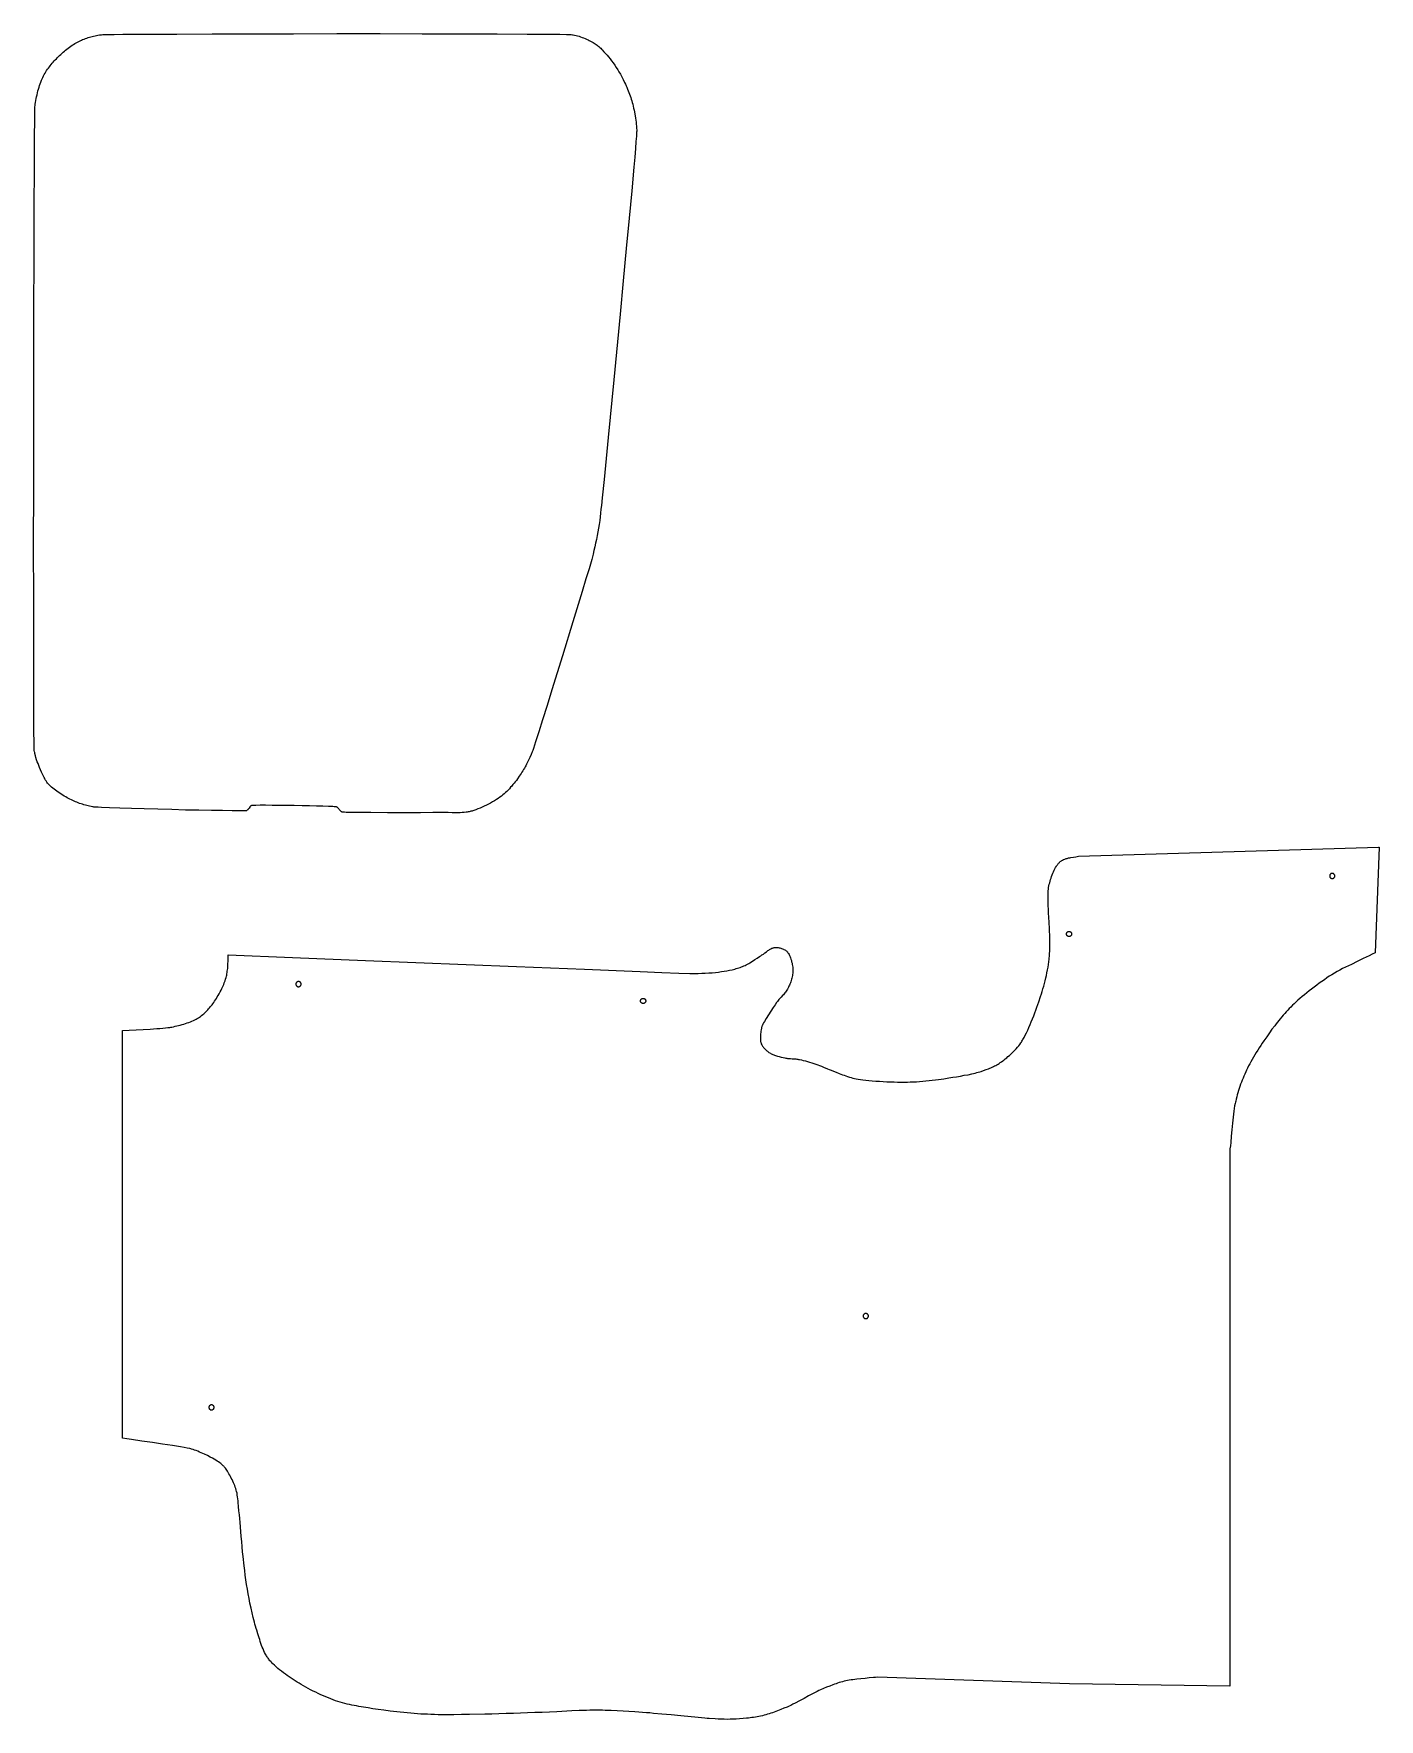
# Model space of a CAD drawing. Extents: x -1405 to 7310, y 1897 to 8577.
# Drawn here: x 2440 to 3478, y 2199 to 3500 of the extents above; entities that cross this region are included whole.
import ezdxf

# ---------------------------------------------------------------- set-up
doc = ezdxf.new("R2010")
doc.units = 0
doc.layers.add('Default_Layer', color=1, linetype='CONTINUOUS')

msp = doc.modelspace()

# ---------------------------------------------------------------- linework, layer by layer
at = {"layer": 'Default_Layer'}
for points in [[(2441.3, 3445.4), (2441.5, 3446.9), (2441.8, 3448.3), (2442.1, 3449.8), (2442.4, 3451.2), (2442.8, 3452.7), (2443.1, 3454.2), (2443.5, 3455.7), (2443.9, 3457.1), (2444.4, 3458.5), (2444.8, 3459.9), (2445.3, 3461.3), (2445.8, 3462.6), (2446.3, 3463.9), (2446.8, 3465.1), (2447.3, 3466.2), (2447.9, 3467.3), (2448.4, 3468.4), (2449, 3469.4), (2449.6, 3470.4), (2450.2, 3471.4), (2450.9, 3472.4), (2451.6, 3473.3), (2452.3, 3474.3), (2453, 3475.2), (2453.7, 3476.2), (2454.5, 3477.1), (2455.3, 3478), (2456, 3478.9), (2456.8, 3479.7), (2457.7, 3480.6), (2458.5, 3481.4), (2459.3, 3482.3), (2460.2, 3483.1), (2461.1, 3483.9), (2462, 3484.7), (2462.9, 3485.6), (2463.9, 3486.4), (2464.8, 3487.2), (2465.8, 3488), (2466.8, 3488.8), (2467.9, 3489.5), (2468.9, 3490.2), (2469.9, 3490.9), (2470.9, 3491.6), (2472, 3492.2), (2473, 3492.8), (2474, 3493.4), (2475, 3493.9), (2476, 3494.4), (2477, 3494.9), (2478, 3495.3), (2479.1, 3495.7), (2480.1, 3496.1), (2481.2, 3496.5), (2482.2, 3496.9), (2483.3, 3497.2), (2484.4, 3497.5), (2485.4, 3497.8), (2486.5, 3498), (2487.6, 3498.3), (2488.7, 3498.5), (2489.8, 3498.7), (2490.9, 3498.9), (2492, 3499.1), (2492.5, 3499.1), (2493.6, 3499.2), (2497, 3499.2), (2502.2, 3499.3), (2509.1, 3499.4), (2527.3, 3499.5), (2550.6, 3499.6), (2577.9, 3499.7), (2608.3, 3499.8), (2640.7, 3499.8), (2674.1, 3499.9), (2707.6, 3499.9), (2740, 3499.8), (2770.4, 3499.8), (2797.7, 3499.7), (2821, 3499.6), (2830.8, 3499.5), (2839.2, 3499.5), (2846.1, 3499.4), (2851.4, 3499.3), (2853.3, 3499.2), (2854.8, 3499.2), (2855.9, 3499.1), (2856.4, 3499.1), (2857.5, 3498.8), (2858.7, 3498.6), (2859.9, 3498.2), (2861, 3497.9), (2862.2, 3497.5), (2863.4, 3497), (2864.5, 3496.6), (2865.7, 3496.1), (2866.8, 3495.6), (2867.9, 3495.1), (2868.9, 3494.6), (2869.9, 3494.1), (2870.9, 3493.6), (2871.8, 3493.1), (2872.7, 3492.6), (2873.5, 3492), (2874.2, 3491.5), (2874.9, 3491), (2875.6, 3490.4), (2876.3, 3489.9), (2877, 3489.3), (2877.7, 3488.7), (2878.3, 3488), (2878.9, 3487.4), (2880.2, 3486), (2881.4, 3484.7), (2882.6, 3483.3), (2883.7, 3481.9), (2884.9, 3480.5), (2886.1, 3478.9), (2887.3, 3477.3), (2888.5, 3475.6), (2889.6, 3473.9), (2890.8, 3472.1), (2891.8, 3470.4), (2892.9, 3468.6), (2893.9, 3466.7), (2895, 3464.5), (2896.1, 3462.2), (2896.7, 3461), (2897.3, 3459.7), (2897.9, 3458.5), (2898.4, 3457.2), (2899, 3455.9), (2899.5, 3454.6), (2900, 3453.3), (2900.4, 3452), (2900.9, 3450.7), (2901.3, 3449.4), (2901.7, 3448.1), (2902, 3446.8), (2902.4, 3445.4), (2902.7, 3444), (2903.1, 3442.5), (2903.4, 3441), (2903.7, 3439.5), (2904, 3437.9), (2904.3, 3436.4), (2904.5, 3434.8), (2904.8, 3433.2), (2905, 3431.6), (2905.1, 3430), (2905.3, 3428.5), (2905.4, 3426.9), (2905.5, 3425.4), (2905.5, 3424.8), (2905.4, 3423.9), (2905.2, 3420.9), (2904.9, 3416.7), (2904.5, 3411.2), (2903.9, 3404.5), (2903.2, 3396.8), (2901.6, 3378.7), (2899.6, 3357.5), (2897.4, 3334.1), (2895.1, 3309.1), (2892.6, 3283.4), (2887.7, 3232.7), (2883.4, 3188.2), (2880.3, 3155.8), (2878.9, 3141.7), (2878.2, 3135.9), (2877.9, 3133), (2877.6, 3130), (2877.3, 3127.1), (2876.9, 3124.2), (2876.5, 3121.3), (2876, 3118.4), (2875.5, 3115.5), (2875, 3112.6), (2874.4, 3109.7), (2873.8, 3106.8), (2873.2, 3104), (2872.5, 3101.1), (2871.8, 3098.2), (2871.1, 3095.3), (2870.8, 3094.3), (2870.3, 3092.5), (2868.7, 3087), (2866.3, 3079.2), (2863.4, 3069.6), (2856.3, 3046.2), (2848.2, 3019.9), (2840.1, 2993.7), (2836.3, 2981.6), (2832.9, 2970.6), (2829.9, 2961.2), (2827.5, 2953.6), (2825.8, 2948.4), (2825.3, 2946.8), (2824.9, 2945.9), (2824, 2943.7), (2823.1, 2941.5), (2822.1, 2939.4), (2821, 2937.2), (2820.5, 2936.2), (2819.9, 2935.1), (2819.4, 2934.1), (2818.8, 2933.1), (2818.2, 2932.1), (2817.6, 2931.1), (2816.9, 2930.1), (2816.3, 2929.1), (2814.9, 2927), (2813.4, 2924.9), (2812.6, 2923.8), (2811.8, 2922.7), (2810.9, 2921.6), (2810, 2920.5), (2809.1, 2919.4), (2808.2, 2918.4), (2807.3, 2917.3), (2806.3, 2916.3), (2805.3, 2915.3), (2804.3, 2914.3), (2803.2, 2913.4), (2802.2, 2912.5), (2801.1, 2911.7), (2799.9, 2910.8), (2798.6, 2909.9), (2797.2, 2909), (2795.7, 2908.1), (2794.3, 2907.2), (2792.7, 2906.3), (2791.1, 2905.4), (2789.5, 2904.6), (2787.9, 2903.8), (2786.3, 2903), (2784.7, 2902.3), (2783, 2901.7), (2781.4, 2901.1), (2779.9, 2900.6), (2779.1, 2900.3), (2778.4, 2900.1), (2777.6, 2899.9), (2776.9, 2899.7), (2776.1, 2899.6), (2775.4, 2899.5), (2774.6, 2899.3), (2773.8, 2899.2), (2772.3, 2899), (2770.8, 2898.9), (2769.2, 2898.8), (2767.7, 2898.8), (2766.1, 2898.8), (2764.5, 2898.8), (2763, 2898.8), (2759.9, 2898.9), (2756.7, 2898.9), (2755.2, 2898.9), (2753.6, 2898.9), (2751.4, 2898.9), (2748.1, 2898.9), (2738.6, 2898.8), (2726.5, 2898.8), (2713.3, 2898.8), (2700.4, 2898.9), (2694.6, 2898.9), (2689.3, 2899), (2684.8, 2899), (2681.3, 2899.1), (2680, 2899.2), (2679, 2899.2), (2678.3, 2899.3), (2678.1, 2899.3), (2677.9, 2899.4), (2677.6, 2899.5), (2677.4, 2899.7), (2677.1, 2899.9), (2676.9, 2900.2), (2676.6, 2900.4), (2676.4, 2900.7), (2676, 2901.3), (2675.6, 2901.9), (2675.4, 2902.1), (2675.2, 2902.4), (2674.9, 2902.6), (2674.7, 2902.9), (2674.4, 2903.1), (2674.1, 2903.2), (2674, 2903.2), (2673.8, 2903.3), (2673.1, 2903.3), (2672.1, 2903.4), (2670.9, 2903.5), (2667.6, 2903.6), (2663.4, 2903.8), (2658.5, 2903.9), (2653.1, 2904.1), (2647.3, 2904.2), (2641.3, 2904.3), (2635.3, 2904.4), (2629.5, 2904.5), (2624.1, 2904.5), (2619.2, 2904.6), (2615, 2904.6), (2611.7, 2904.5), (2610.4, 2904.5), (2609.4, 2904.5), (2608.8, 2904.4), (2608.6, 2904.4), (2608.4, 2904.4), (2608.1, 2904.2), (2607.8, 2904), (2607.6, 2903.8), (2607.3, 2903.5), (2607.1, 2903.3), (2606.9, 2903), (2606.4, 2902.3), (2606, 2901.7), (2605.8, 2901.4), (2605.5, 2901.2), (2605.3, 2900.9), (2605, 2900.7), (2604.7, 2900.5), (2604.4, 2900.3), (2604.3, 2900.3), (2603.9, 2900.3), (2602.9, 2900.3), (2601.2, 2900.2), (2599.1, 2900.2), (2593.3, 2900.3), (2586, 2900.4), (2577.3, 2900.5), (2567.7, 2900.7), (2557.4, 2900.9), (2546.7, 2901.2), (2535.9, 2901.5), (2525.5, 2901.7), (2515.6, 2902), (2506.6, 2902.3), (2498.8, 2902.6), (2492.5, 2902.9), (2490, 2903), (2488, 2903.1), (2486.6, 2903.2), (2486.1, 2903.3), (2485.7, 2903.3), (2484.6, 2903.6), (2483.4, 2903.8), (2482.3, 2904.1), (2481.2, 2904.3), (2480.1, 2904.6), (2479, 2904.9), (2477.9, 2905.3), (2476.8, 2905.7), (2475.7, 2906), (2474.6, 2906.4), (2473.5, 2906.9), (2472.4, 2907.3), (2471.4, 2907.8), (2470.3, 2908.2), (2469.3, 2908.7), (2468.2, 2909.2), (2467.2, 2909.8), (2466.1, 2910.4), (2465, 2911), (2463.8, 2911.7), (2462.7, 2912.4), (2461.5, 2913.1), (2460.4, 2913.8), (2459.2, 2914.6), (2458.1, 2915.4), (2457, 2916.2), (2456, 2917), (2455, 2917.8), (2454, 2918.6), (2453.2, 2919.4), (2452.4, 2920.1), (2451.7, 2920.9), (2451, 2921.7), (2450.4, 2922.5), (2449.8, 2923.4), (2449.2, 2924.3), (2448.7, 2925.2), (2448.2, 2926.1), (2447.7, 2927.1), (2447.2, 2928.1), (2446.7, 2929), (2446.3, 2930), (2445.5, 2931.8), (2444.8, 2933.6), (2444.2, 2935.2), (2443.6, 2936.7), (2443, 2938.2), (2442.5, 2939.7), (2442, 2941.3), (2441.6, 2942.8), (2441.2, 2944.4), (2441, 2945.2), (2440.8, 2945.9), (2440.7, 2946.7), (2440.6, 2947.5), (2440.5, 2948.1), (2440.5, 2949.3), (2440.5, 2953.7), (2440.4, 2960.6), (2440.4, 2969.8), (2440.3, 2994.4), (2440.3, 3026.1), (2440.3, 3063.4), (2440.2, 3104.9), (2440.3, 3149.4), (2440.3, 3195.2), (2440.4, 3241.2), (2440.4, 3285.7), (2440.5, 3327.5), (2440.6, 3365), (2440.8, 3397), (2440.9, 3410.5), (2440.9, 3422), (2441, 3431.5), (2441.1, 3438.6), (2441.2, 3443.3), (2441.3, 3444.7), (2441.3, 3445.4)], [(3478.4, 2872.2), (3475.1, 2790.8), (3472.8, 2789.7), (3470.6, 2788.5), (3466, 2786.3), (3461.4, 2784.1), (3456.9, 2781.8), (3454.6, 2780.7), (3452.4, 2779.6), (3450.1, 2778.5), (3448, 2777.3), (3445.9, 2776.2), (3443.8, 2775), (3441.8, 2773.8), (3439.8, 2772.6), (3437.9, 2771.3), (3436, 2770), (3434, 2768.6), (3432, 2767.2), (3430.1, 2765.8), (3428.1, 2764.3), (3426.2, 2762.8), (3424.3, 2761.3), (3422.4, 2759.8), (3420.6, 2758.3), (3418.8, 2756.9), (3417.2, 2755.5), (3415.6, 2754.1), (3414.1, 2752.7), (3412.6, 2751.4), (3411.3, 2750.2), (3410.1, 2748.9), (3408.9, 2747.7), (3407.7, 2746.4), (3406.5, 2745.2), (3405.4, 2743.9), (3404.2, 2742.6), (3403.1, 2741.3), (3402, 2739.9), (3400.9, 2738.6), (3399.8, 2737.2), (3398.8, 2735.8), (3397.7, 2734.5), (3395.6, 2731.7), (3393.6, 2728.9), (3391.5, 2725.9), (3389.2, 2722.7), (3388.1, 2721), (3386.9, 2719.2), (3385.8, 2717.4), (3384.6, 2715.6), (3383.5, 2713.8), (3382.4, 2712), (3381.3, 2710.2), (3380.3, 2708.5), (3379.3, 2706.7), (3378.4, 2705), (3377.5, 2703.4), (3376.7, 2701.8), (3376, 2700.3), (3375.3, 2698.8), (3374.6, 2697.2), (3373.9, 2695.6), (3373.3, 2694.1), (3372.6, 2692.5), (3372, 2690.9), (3371.4, 2689.3), (3370.9, 2687.7), (3370.3, 2686), (3369.8, 2684.4), (3369.3, 2682.8), (3368.8, 2681.2), (3368.4, 2679.5), (3368, 2677.9), (3367.6, 2676.2), (3367.4, 2675.4), (3367.2, 2674.5), (3366.8, 2672.6), (3366.5, 2670.6), (3366.2, 2668.5), (3365.9, 2666.3), (3365.7, 2664), (3365.4, 2661.6), (3365.2, 2659.2), (3364.7, 2654.2), (3364.2, 2649.2), (3363.8, 2644.3), (3363.5, 2641.9), (3363.2, 2639.6), (3363.2, 2224.8), (3239.4, 2226.8), (3091.3, 2231.8), (3089.7, 2231.6), (3088.1, 2231.5), (3084.9, 2231.2), (3081.7, 2230.9), (3078.4, 2230.6), (3075.3, 2230.3), (3073.7, 2230.1), (3072.2, 2229.9), (3070.8, 2229.7), (3069.3, 2229.5), (3068, 2229.2), (3066.7, 2229), (3065.5, 2228.7), (3064.2, 2228.3), (3063, 2228), (3061.7, 2227.6), (3060.5, 2227.2), (3059.3, 2226.8), (3058.1, 2226.4), (3056.8, 2226), (3054.4, 2225), (3052, 2224.1), (3049.6, 2223.1), (3047.3, 2222.1), (3046, 2221.5), (3044.6, 2220.8), (3043.1, 2220.1), (3041.5, 2219.2), (3038.1, 2217.4), (3034.6, 2215.5), (3031, 2213.5), (3027.6, 2211.7), (3025.9, 2210.9), (3024.4, 2210.1), (3023, 2209.4), (3021.6, 2208.8), (3019.1, 2207.8), (3016.6, 2206.8), (3014.1, 2205.8), (3011.5, 2204.8), (3010.2, 2204.4), (3008.9, 2204), (3007.6, 2203.6), (3006.3, 2203.2), (3005, 2202.8), (3003.7, 2202.5), (3002.4, 2202.1), (3001.1, 2201.8), (2999.8, 2201.6), (2998.5, 2201.3), (2997.1, 2201.1), (2995.7, 2200.8), (2994.4, 2200.6), (2993, 2200.5), (2991.6, 2200.3), (2990.2, 2200.1), (2987.5, 2199.9), (2984.8, 2199.7), (2982.3, 2199.5), (2979.9, 2199.4), (2977.6, 2199.4), (2975.3, 2199.3), (2972.9, 2199.4), (2970.6, 2199.4), (2968.3, 2199.5), (2966, 2199.6), (2961.4, 2199.9), (2959.9, 2200), (2958, 2200.2), (2952.9, 2200.6), (2939.4, 2201.9), (2932, 2202.7), (2924.8, 2203.3), (2918.3, 2203.9), (2915.5, 2204.2), (2913, 2204.3), (2903.9, 2205), (2899.4, 2205.3), (2894.9, 2205.6), (2890.3, 2205.9), (2885.8, 2206.1), (2883.5, 2206.2), (2881.2, 2206.2), (2879, 2206.3), (2876.7, 2206.3), (2874.4, 2206.3), (2871.9, 2206.3), (2869.4, 2206.3), (2866.7, 2206.2), (2861.2, 2206), (2855.5, 2205.8), (2843.9, 2205.2), (2838.1, 2204.9), (2832.4, 2204.7), (2826.9, 2204.5), (2821.3, 2204.3), (2810.3, 2203.9), (2804.8, 2203.7), (2799.2, 2203.5), (2793.7, 2203.4), (2788.2, 2203.3), (2776.5, 2203.1), (2770.4, 2203), (2764.3, 2202.9), (2758.2, 2202.9), (2755.3, 2202.9), (2752.3, 2202.9), (2749.5, 2203), (2746.7, 2203.1), (2744.1, 2203.2), (2741.5, 2203.3), (2739, 2203.4), (2736.4, 2203.6), (2733.8, 2203.8), (2731.1, 2204), (2728.5, 2204.2), (2725.8, 2204.5), (2723.1, 2204.8), (2720.5, 2205), (2715.3, 2205.6), (2710.4, 2206.3), (2705.9, 2206.9), (2703.9, 2207.2), (2702, 2207.5), (2698.3, 2208.1), (2694.7, 2208.6), (2691.1, 2209.3), (2689.2, 2209.6), (2687.4, 2210), (2685.6, 2210.3), (2683.8, 2210.7), (2682, 2211.1), (2680.2, 2211.6), (2678.4, 2212.1), (2676.7, 2212.6), (2674.9, 2213.1), (2673.1, 2213.7), (2671.4, 2214.3), (2669.5, 2215), (2667.6, 2215.8), (2665.7, 2216.6), (2663.8, 2217.4), (2661.8, 2218.3), (2659.8, 2219.2), (2657.8, 2220.2), (2655.9, 2221.1), (2653.9, 2222.1), (2652, 2223.1), (2650.2, 2224.1), (2648.4, 2225.1), (2646.7, 2226.1), (2645.1, 2227.1), (2643.5, 2228), (2640.5, 2230), (2639, 2231), (2637.4, 2232), (2635.9, 2233.1), (2634.4, 2234.1), (2632.9, 2235.2), (2631.4, 2236.4), (2629.9, 2237.5), (2628.6, 2238.6), (2627.2, 2239.8), (2625.9, 2241), (2624.7, 2242.2), (2624.1, 2242.7), (2623.6, 2243.3), (2623.1, 2243.9), (2622.5, 2244.5), (2622, 2245.1), (2621.6, 2245.7), (2621.1, 2246.4), (2620.7, 2247), (2620.3, 2247.6), (2619.9, 2248.2), (2619.5, 2248.9), (2619.1, 2249.5), (2618.4, 2250.9), (2617.8, 2252.2), (2617.2, 2253.6), (2616.6, 2255), (2616, 2256.4), (2615.5, 2257.9), (2615, 2259.3), (2614.6, 2260.8), (2614.1, 2262.2), (2613.2, 2265.2), (2612.3, 2268), (2611.8, 2269.5), (2611.4, 2271.1), (2610.9, 2272.7), (2610.5, 2274.4), (2610, 2276.1), (2609.6, 2277.8), (2608.7, 2281.5), (2607.9, 2285.2), (2607.1, 2288.9), (2606.4, 2292.6), (2605.7, 2296.2), (2605.4, 2298), (2605.1, 2299.8), (2604.5, 2303.4), (2604, 2306.9), (2603.5, 2310.5), (2603.1, 2314.1), (2602.6, 2317.7), (2601.8, 2324.9), (2601.4, 2328.6), (2601.1, 2332.4), (2600.7, 2336.4), (2600.4, 2340.3), (2599.8, 2347.8), (2599.5, 2351.2), (2599.2, 2354.2), (2598.9, 2357.2), (2598.6, 2360.3), (2598.3, 2363.4), (2598, 2366.5), (2597.9, 2368), (2597.7, 2369.5), (2597.5, 2370.9), (2597.3, 2372.3), (2597.1, 2373.7), (2596.8, 2375), (2596.5, 2376.2), (2596.2, 2377.3), (2595.8, 2378.4), (2595.4, 2379.6), (2594.9, 2380.8), (2594.4, 2381.9), (2593.9, 2383.1), (2593.3, 2384.3), (2592.7, 2385.5), (2592.1, 2386.6), (2591.5, 2387.7), (2590.9, 2388.8), (2590.3, 2389.8), (2589.8, 2390.7), (2589.2, 2391.6), (2588.7, 2392.4), (2588.2, 2393), (2587.8, 2393.6), (2587.3, 2394.1), (2586.9, 2394.6), (2586.4, 2395), (2586, 2395.5), (2585.5, 2395.9), (2585, 2396.3), (2584.5, 2396.7), (2583.9, 2397.1), (2582.9, 2397.9), (2581.8, 2398.6), (2580.7, 2399.3), (2579.5, 2400), (2578.2, 2400.8), (2576.4, 2401.7), (2574.3, 2402.8), (2572, 2403.9), (2570.7, 2404.4), (2569.5, 2405), (2568.2, 2405.5), (2566.9, 2406.1), (2565.7, 2406.6), (2564.4, 2407), (2563.2, 2407.4), (2562, 2407.8), (2561.4, 2408), (2560.6, 2408.2), (2558.7, 2408.6), (2556.4, 2409), (2553.6, 2409.5), (2550.5, 2410), (2547.2, 2410.5), (2539.7, 2411.6), (2531.8, 2412.8), (2523.6, 2413.9), (2515.8, 2415.1), (2512.1, 2415.6), (2508.7, 2416.2), (2508.7, 2730.7), (2513.8, 2731), (2519.2, 2731.3), (2524.7, 2731.6), (2530.1, 2731.9), (2535.2, 2732.2), (2537.6, 2732.4), (2539.8, 2732.6), (2541.8, 2732.8), (2543.7, 2733), (2545.3, 2733.2), (2546, 2733.3), (2546.7, 2733.4), (2548, 2733.7), (2549.3, 2734), (2550.6, 2734.3), (2552, 2734.6), (2553.3, 2735), (2554.7, 2735.4), (2556, 2735.7), (2557.3, 2736.2), (2558.6, 2736.6), (2559.9, 2737), (2561.1, 2737.5), (2562.3, 2738), (2563.4, 2738.5), (2564.5, 2739), (2565.5, 2739.5), (2566.4, 2740), (2567.3, 2740.6), (2568.2, 2741.1), (2569, 2741.7), (2569.8, 2742.4), (2570.6, 2743), (2571.4, 2743.7), (2572.2, 2744.4), (2573, 2745.1), (2573.7, 2745.9), (2574.5, 2746.6), (2575.2, 2747.4), (2575.9, 2748.2), (2576.5, 2749), (2577.2, 2749.8), (2577.8, 2750.6), (2578.5, 2751.4), (2579.1, 2752.3), (2579.8, 2753.3), (2580.5, 2754.4), (2581.2, 2755.5), (2581.9, 2756.7), (2582.6, 2757.9), (2583.4, 2759.2), (2584.1, 2760.5), (2584.8, 2761.9), (2585.5, 2763.3), (2586.1, 2764.7), (2586.8, 2766.2), (2587.3, 2767.6), (2587.9, 2769), (2588.3, 2770.4), (2588.7, 2771.8), (2589, 2772.7), (2589.2, 2773.6), (2589.3, 2774.6), (2589.5, 2775.6), (2589.6, 2776.6), (2589.8, 2777.7), (2589.9, 2778.7), (2589.9, 2779.9), (2590.1, 2782.1), (2590.2, 2784.4), (2590.3, 2786.8), (2590.3, 2789.1), (2640, 2787.1), (2696.2, 2784.8), (2812.8, 2780.1), (2865.1, 2778), (2908.1, 2776.3), (2924.9, 2775.6), (2937.9, 2775.1), (2946.5, 2774.8), (2949.1, 2774.8), (2950.4, 2774.7), (2953, 2774.8), (2955.7, 2774.9), (2958.4, 2775), (2961.1, 2775.2), (2963.7, 2775.4), (2966.2, 2775.6), (2968.6, 2775.9), (2969.7, 2776), (2970.8, 2776.2), (2972.9, 2776.5), (2975, 2776.9), (2977, 2777.3), (2979.1, 2777.7), (2980.1, 2777.9), (2981.2, 2778.2), (2982.2, 2778.5), (2983.2, 2778.8), (2984.2, 2779.1), (2985.2, 2779.4), (2986.2, 2779.8), (2987.1, 2780.1), (2988.1, 2780.6), (2989.1, 2781), (2990, 2781.5), (2991, 2782), (2991.9, 2782.5), (2992.8, 2783.1), (2994.7, 2784.3), (2996.6, 2785.5), (2998.4, 2786.7), (3000.3, 2787.9), (3001.2, 2788.5), (3002.1, 2789.1), (3002.7, 2789.4), (3003.3, 2789.8), (3003.9, 2790.2), (3004.4, 2790.7), (3005.6, 2791.5), (3006.7, 2792.4), (3007.3, 2792.8), (3007.9, 2793.2), (3008.4, 2793.6), (3009, 2793.9), (3009.6, 2794.2), (3010.2, 2794.4), (3010.8, 2794.6), (3011.1, 2794.6), (3011.5, 2794.7), (3012.1, 2794.7), (3012.7, 2794.8), (3013.4, 2794.8), (3014.1, 2794.8), (3014.7, 2794.7), (3015.4, 2794.6), (3016, 2794.5), (3016.7, 2794.3), (3017.3, 2794.1), (3017.9, 2793.9), (3018.6, 2793.6), (3019.1, 2793.4), (3019.7, 2793), (3020.2, 2792.7), (3020.8, 2792.3), (3021.2, 2791.9), (3021.5, 2791.6), (3021.7, 2791.4), (3021.9, 2791.1), (3022.1, 2790.8), (3022.6, 2790.1), (3023, 2789.4), (3023.4, 2788.6), (3023.8, 2787.7), (3024.1, 2786.8), (3024.4, 2785.8), (3024.8, 2784.8), (3025, 2783.8), (3025.3, 2782.8), (3025.5, 2781.8), (3025.7, 2780.7), (3025.8, 2779.7), (3025.9, 2778.8), (3025.9, 2777.8), (3026, 2776.9), (3025.9, 2775.9), (3025.8, 2775), (3025.7, 2774), (3025.6, 2773.1), (3025.4, 2772.1), (3025.1, 2771.2), (3024.9, 2770.3), (3024.6, 2769.3), (3024.3, 2768.4), (3024, 2767.5), (3023.6, 2766.6), (3023.3, 2765.8), (3022.9, 2764.9), (3022.5, 2764.1), (3022.1, 2763.3), (3021.7, 2762.6), (3021.3, 2761.8), (3020.8, 2761.1), (3020.3, 2760.4), (3019.7, 2759.8), (3019.2, 2759.1), (3018.6, 2758.4), (3018, 2757.8), (3016.8, 2756.5), (3015.6, 2755.2), (3015.1, 2754.6), (3014.5, 2753.9), (3014, 2753.2), (3013.4, 2752.5), (3012.2, 2750.7), (3010.7, 2748.4), (3008.9, 2745.7), (3007.1, 2742.9), (3005.4, 2740.1), (3004, 2737.7), (3003.3, 2736.6), (3002.8, 2735.7), (3002.5, 2735), (3002.2, 2734.5), (3002.1, 2734), (3001.9, 2733.5), (3001.8, 2733), (3001.7, 2732.5), (3001.5, 2731.3), (3001.3, 2730.2), (3001.2, 2729.2), (3001.1, 2728.3), (3001, 2727.5), (3001, 2727.5), (3001, 2726.8), (3001, 2726), (3000.9, 2725.1), (3001, 2724), (3001, 2723.5), (3001, 2722.9), (3001.1, 2722.4), (3001.2, 2721.9), (3001.3, 2721.4), (3001.4, 2721), (3001.6, 2720.4), (3001.9, 2719.8), (3002.2, 2719.2), (3002.6, 2718.7), (3003, 2718.1), (3003.4, 2717.6), (3003.9, 2717.1), (3004.3, 2716.6), (3004.8, 2716.1), (3005.4, 2715.6), (3005.9, 2715.2), (3006.4, 2714.8), (3007, 2714.3), (3007.5, 2713.9), (3008.7, 2713.2), (3009.3, 2712.8), (3009.9, 2712.5), (3010.5, 2712.2), (3011.2, 2711.9), (3011.9, 2711.7), (3012.6, 2711.4), (3013.3, 2711.2), (3014, 2711), (3015.5, 2710.6), (3017, 2710.2), (3018.4, 2709.9), (3019.8, 2709.6), (3020.5, 2709.5), (3021.2, 2709.4), (3021.9, 2709.3), (3022.6, 2709.2), (3024, 2709.1), (3025.4, 2709), (3026.9, 2708.9), (3028.3, 2708.8), (3029, 2708.7), (3029.7, 2708.6), (3030.4, 2708.5), (3031.1, 2708.4), (3032.5, 2708.1), (3034, 2707.7), (3035.6, 2707.3), (3037.2, 2706.9), (3038.9, 2706.4), (3040.5, 2705.9), (3042.1, 2705.4), (3043.7, 2704.8), (3045.2, 2704.3), (3046.6, 2703.7), (3048.1, 2703.2), (3049.6, 2702.5), (3052.6, 2701.3), (3054, 2700.7), (3055.5, 2700.2), (3057.2, 2699.5), (3059.3, 2698.7), (3061.6, 2697.7), (3064.2, 2696.7), (3065.5, 2696.2), (3066.9, 2695.7), (3068.2, 2695.3), (3069.6, 2694.8), (3070.9, 2694.4), (3072.3, 2694), (3073.6, 2693.7), (3074.9, 2693.4), (3076.3, 2693.2), (3078, 2692.9), (3080, 2692.7), (3082.2, 2692.4), (3084.6, 2692.2), (3087.2, 2692), (3089.9, 2691.8), (3092.7, 2691.6), (3095.5, 2691.5), (3098.4, 2691.3), (3101.3, 2691.2), (3104.1, 2691.1), (3106.8, 2691), (3109.5, 2691), (3112, 2691), (3114.3, 2691), (3116.5, 2691.1), (3118.9, 2691.2), (3121.3, 2691.3), (3123.7, 2691.5), (3126.2, 2691.7), (3128.6, 2692), (3131.1, 2692.2), (3133.5, 2692.5), (3135.9, 2692.8), (3138.2, 2693.1), (3142.5, 2693.6), (3146.3, 2694.2), (3149.4, 2694.7), (3152.3, 2695.1), (3155.2, 2695.6), (3158.1, 2696.2), (3161.1, 2696.7), (3163.9, 2697.3), (3165.3, 2697.6), (3166.6, 2697.9), (3167.8, 2698.3), (3169, 2698.6), (3170.1, 2698.9), (3171.1, 2699.2), (3173.1, 2699.9), (3175, 2700.6), (3176.9, 2701.3), (3177.9, 2701.7), (3178.8, 2702.1), (3179.8, 2702.5), (3180.7, 2702.9), (3181.6, 2703.4), (3182.5, 2703.9), (3183.4, 2704.4), (3184.3, 2704.9), (3185.2, 2705.4), (3186, 2706), (3186.9, 2706.6), (3187.9, 2707.3), (3188.8, 2708), (3189.8, 2708.8), (3190.9, 2709.7), (3191.9, 2710.6), (3193, 2711.5), (3194.1, 2712.5), (3195.2, 2713.5), (3196.2, 2714.6), (3197.3, 2715.7), (3198.3, 2716.7), (3199.3, 2717.9), (3200.2, 2719), (3201.1, 2720.1), (3201.9, 2721.2), (3202.3, 2721.8), (3202.7, 2722.5), (3203.1, 2723.2), (3203.5, 2723.9), (3204.4, 2725.5), (3205.3, 2727.2), (3206.2, 2729.1), (3207.2, 2731.1), (3208.1, 2733.2), (3209, 2735.3), (3209.9, 2737.5), (3210.9, 2739.8), (3211.8, 2742), (3212.6, 2744.3), (3213.5, 2746.5), (3214.3, 2748.7), (3215, 2750.9), (3215.7, 2752.9), (3217, 2756.9), (3217.7, 2759), (3218.3, 2761), (3218.9, 2763), (3219.5, 2765.1), (3220, 2767.1), (3220.6, 2769.2), (3221.1, 2771.3), (3221.6, 2773.3), (3222, 2775.4), (3222.4, 2777.5), (3222.8, 2779.6), (3223.1, 2781.7), (3223.4, 2783.7), (3223.7, 2785.8), (3223.8, 2786.8), (3223.9, 2787.9), (3224, 2790), (3224.1, 2792.3), (3224.2, 2794.7), (3224.2, 2797.2), (3224.2, 2799.7), (3224.1, 2802.2), (3224.1, 2804.7), (3224, 2807.2), (3223.9, 2809.6), (3223.7, 2814.2), (3223.5, 2818.2), (3223.3, 2821.4), (3223.1, 2824.2), (3223, 2827.1), (3222.9, 2830), (3222.8, 2831.5), (3222.8, 2833), (3222.8, 2834.4), (3222.9, 2835.8), (3222.9, 2837.2), (3223, 2838.6), (3223.2, 2839.9), (3223.3, 2841.2), (3223.5, 2842.4), (3223.8, 2843.6), (3224.1, 2844.8), (3224.4, 2846), (3224.8, 2847.2), (3225.2, 2848.4), (3225.6, 2849.7), (3226, 2850.9), (3226.5, 2852.1), (3227, 2853.3), (3227.6, 2854.5), (3228.1, 2855.6), (3228.7, 2856.6), (3229.3, 2857.6), (3229.6, 2858.1), (3230, 2858.6), (3230.3, 2859), (3230.6, 2859.4), (3231, 2859.8), (3231.3, 2860.2), (3231.6, 2860.5), (3232, 2860.8), (3232.3, 2861.1), (3232.7, 2861.4), (3233.1, 2861.7), (3233.5, 2861.9), (3233.9, 2862.1), (3234.3, 2862.3), (3234.7, 2862.6), (3235.1, 2862.7), (3235.9, 2863.1), (3236.8, 2863.4), (3237.7, 2863.6), (3238.6, 2863.9), (3239.6, 2864.1), (3240.5, 2864.3), (3242.4, 2864.6), (3244.3, 2864.9), (3246.2, 2865.2), (3477.8, 2872.2), (3478, 2872.2), (3478.4, 2872.2)], [(3442.1, 2852), (3441.9, 2852), (3441.7, 2852), (3441.5, 2851.9), (3441.3, 2851.8), (3441.1, 2851.8), (3441, 2851.7), (3440.8, 2851.5), (3440.7, 2851.4), (3440.5, 2851.3), (3440.4, 2851.1), (3440.3, 2851), (3440.2, 2850.8), (3440.2, 2850.6), (3440.1, 2850.4), (3440.1, 2850.2), (3440.1, 2850), (3440.1, 2849.8), (3440.1, 2849.6), (3440.2, 2849.4), (3440.2, 2849.2), (3440.3, 2849), (3440.4, 2848.9), (3440.5, 2848.7), (3440.7, 2848.6), (3440.8, 2848.5), (3441, 2848.3), (3441.1, 2848.2), (3441.3, 2848.2), (3441.5, 2848.1), (3441.7, 2848), (3441.9, 2848), (3442.1, 2848), (3442.3, 2848), (3442.5, 2848), (3442.7, 2848.1), (3442.9, 2848.2), (3443, 2848.2), (3443.2, 2848.3), (3443.3, 2848.5), (3443.5, 2848.6), (3443.6, 2848.7), (3443.7, 2848.9), (3443.8, 2849), (3443.9, 2849.2), (3444, 2849.4), (3444, 2849.6), (3444.1, 2849.8), (3444.1, 2850), (3444.1, 2850.2), (3444, 2850.4), (3444, 2850.6), (3443.9, 2850.8), (3443.8, 2851), (3443.7, 2851.1), (3443.6, 2851.3), (3443.5, 2851.4), (3443.3, 2851.5), (3443.2, 2851.7), (3443, 2851.8), (3442.9, 2851.8), (3442.7, 2851.9), (3442.5, 2852), (3442.3, 2852), (3442.1, 2852)], [(3239, 2803.2), (3238.8, 2803.2), (3238.6, 2803.3), (3238.4, 2803.3), (3238.3, 2803.4), (3238.1, 2803.5), (3237.9, 2803.6), (3237.8, 2803.7), (3237.6, 2803.8), (3237.5, 2804), (3237.4, 2804.1), (3237.3, 2804.3), (3237.2, 2804.4), (3237.1, 2804.6), (3237.1, 2804.8), (3237.1, 2805), (3237, 2805.2), (3237.1, 2805.4), (3237.1, 2805.6), (3237.1, 2805.8), (3237.2, 2806), (3237.3, 2806.2), (3237.4, 2806.3), (3237.5, 2806.5), (3237.6, 2806.6), (3237.8, 2806.8), (3237.9, 2806.9), (3238.1, 2807), (3238.3, 2807.1), (3238.4, 2807.1), (3238.6, 2807.2), (3238.8, 2807.2), (3239, 2807.2), (3239.2, 2807.2), (3239.4, 2807.2), (3239.6, 2807.1), (3239.8, 2807.1), (3240, 2807), (3240.2, 2806.9), (3240.3, 2806.8), (3240.5, 2806.6), (3240.6, 2806.5), (3240.7, 2806.3), (3240.8, 2806.2), (3240.9, 2806), (3241, 2805.8), (3241, 2805.6), (3241, 2805.4), (3241, 2805.2), (3241, 2805), (3241, 2804.8), (3241, 2804.6), (3240.9, 2804.4), (3240.8, 2804.3), (3240.7, 2804.1), (3240.6, 2804), (3240.5, 2803.8), (3240.3, 2803.7), (3240.2, 2803.6), (3240, 2803.5), (3239.8, 2803.4), (3239.6, 2803.3), (3239.4, 2803.3), (3239.2, 2803.2), (3239, 2803.2)], [(2644.5, 2768.6), (2644.3, 2768.6), (2644.1, 2768.6), (2644, 2768.5), (2643.8, 2768.4), (2643.6, 2768.4), (2643.4, 2768.3), (2643.3, 2768.1), (2643.1, 2768), (2643, 2767.9), (2642.9, 2767.7), (2642.8, 2767.6), (2642.7, 2767.4), (2642.6, 2767.2), (2642.6, 2767), (2642.6, 2766.8), (2642.5, 2766.6), (2642.6, 2766.4), (2642.6, 2766.2), (2642.6, 2766), (2642.7, 2765.8), (2642.8, 2765.6), (2642.9, 2765.5), (2643, 2765.3), (2643.1, 2765.2), (2643.3, 2765.1), (2643.4, 2764.9), (2643.6, 2764.8), (2643.8, 2764.8), (2644, 2764.7), (2644.1, 2764.6), (2644.3, 2764.6), (2644.5, 2764.6), (2644.8, 2764.6), (2644.9, 2764.6), (2645.1, 2764.7), (2645.3, 2764.8), (2645.5, 2764.8), (2645.7, 2764.9), (2645.8, 2765.1), (2646, 2765.2), (2646.1, 2765.3), (2646.2, 2765.5), (2646.3, 2765.6), (2646.4, 2765.8), (2646.5, 2766), (2646.5, 2766.2), (2646.5, 2766.4), (2646.5, 2766.6), (2646.5, 2766.8), (2646.5, 2767), (2646.5, 2767.2), (2646.4, 2767.4), (2646.3, 2767.6), (2646.2, 2767.7), (2646.1, 2767.9), (2646, 2768), (2645.8, 2768.1), (2645.7, 2768.3), (2645.5, 2768.4), (2645.3, 2768.4), (2645.1, 2768.5), (2644.9, 2768.6), (2644.8, 2768.6), (2644.5, 2768.6)], [(2910.4, 2751.6), (2910.2, 2751.6), (2910, 2751.6), (2909.8, 2751.7), (2909.6, 2751.8), (2909.5, 2751.8), (2909.3, 2751.9), (2909.1, 2752.1), (2909, 2752.2), (2908.9, 2752.3), (2908.8, 2752.5), (2908.7, 2752.6), (2908.6, 2752.8), (2908.5, 2753), (2908.5, 2753.2), (2908.4, 2753.4), (2908.4, 2753.6), (2908.4, 2753.8), (2908.5, 2754), (2908.5, 2754.2), (2908.6, 2754.4), (2908.7, 2754.6), (2908.8, 2754.7), (2908.9, 2754.9), (2909, 2755), (2909.1, 2755.1), (2909.3, 2755.3), (2909.5, 2755.4), (2909.6, 2755.4), (2909.8, 2755.5), (2910, 2755.6), (2910.2, 2755.6), (2910.4, 2755.6), (2910.6, 2755.6), (2910.8, 2755.6), (2911, 2755.5), (2911.2, 2755.4), (2911.4, 2755.4), (2911.5, 2755.3), (2911.7, 2755.1), (2911.8, 2755), (2912, 2754.9), (2912.1, 2754.7), (2912.2, 2754.6), (2912.3, 2754.4), (2912.3, 2754.2), (2912.4, 2754), (2912.4, 2753.8), (2912.4, 2753.6), (2912.4, 2753.4), (2912.4, 2753.2), (2912.3, 2753), (2912.3, 2752.8), (2912.2, 2752.6), (2912.1, 2752.5), (2912, 2752.3), (2911.8, 2752.2), (2911.7, 2752.1), (2911.5, 2751.9), (2911.4, 2751.8), (2911.2, 2751.8), (2911, 2751.7), (2910.8, 2751.6), (2910.6, 2751.6), (2910.4, 2751.6)], [(3082.2, 2512.5), (3082, 2512.5), (3081.8, 2512.5), (3081.6, 2512.4), (3081.4, 2512.3), (3081.3, 2512.3), (3081.1, 2512.2), (3080.9, 2512), (3080.8, 2511.9), (3080.7, 2511.8), (3080.6, 2511.6), (3080.5, 2511.4), (3080.4, 2511.3), (3080.3, 2511.1), (3080.3, 2510.9), (3080.2, 2510.7), (3080.2, 2510.5), (3080.2, 2510.3), (3080.3, 2510.1), (3080.3, 2509.9), (3080.4, 2509.7), (3080.5, 2509.5), (3080.6, 2509.4), (3080.7, 2509.2), (3080.8, 2509.1), (3080.9, 2508.9), (3081.1, 2508.8), (3081.3, 2508.7), (3081.4, 2508.6), (3081.6, 2508.6), (3081.8, 2508.5), (3082, 2508.5), (3082.2, 2508.5), (3082.4, 2508.5), (3082.6, 2508.5), (3082.8, 2508.6), (3083, 2508.6), (3083.2, 2508.7), (3083.3, 2508.8), (3083.5, 2508.9), (3083.6, 2509.1), (3083.8, 2509.2), (3083.9, 2509.4), (3084, 2509.5), (3084.1, 2509.7), (3084.1, 2509.9), (3084.2, 2510.1), (3084.2, 2510.3), (3084.2, 2510.5), (3084.2, 2510.7), (3084.2, 2510.9), (3084.1, 2511.1), (3084.1, 2511.3), (3084, 2511.4), (3083.9, 2511.6), (3083.8, 2511.8), (3083.6, 2511.9), (3083.5, 2512), (3083.3, 2512.2), (3083.2, 2512.3), (3083, 2512.3), (3082.8, 2512.4), (3082.6, 2512.5), (3082.4, 2512.5), (3082.2, 2512.5)], [(2577.4, 2442), (2577.2, 2442), (2577, 2442), (2576.8, 2441.9), (2576.6, 2441.8), (2576.4, 2441.8), (2576.3, 2441.7), (2576.1, 2441.5), (2576, 2441.4), (2575.9, 2441.3), (2575.7, 2441.1), (2575.6, 2440.9), (2575.6, 2440.8), (2575.5, 2440.6), (2575.4, 2440.4), (2575.4, 2440.2), (2575.4, 2440), (2575.4, 2439.8), (2575.4, 2439.6), (2575.5, 2439.4), (2575.6, 2439.2), (2575.6, 2439), (2575.7, 2438.9), (2575.9, 2438.7), (2576, 2438.6), (2576.1, 2438.5), (2576.3, 2438.3), (2576.4, 2438.2), (2576.6, 2438.2), (2576.8, 2438.1), (2577, 2438), (2577.2, 2438), (2577.4, 2438), (2577.6, 2438), (2577.8, 2438), (2578, 2438.1), (2578.2, 2438.2), (2578.3, 2438.2), (2578.5, 2438.3), (2578.7, 2438.5), (2578.8, 2438.6), (2578.9, 2438.7), (2579.1, 2438.9), (2579.2, 2439), (2579.2, 2439.2), (2579.3, 2439.4), (2579.4, 2439.6), (2579.4, 2439.8), (2579.4, 2440), (2579.4, 2440.2), (2579.4, 2440.4), (2579.3, 2440.6), (2579.2, 2440.8), (2579.2, 2440.9), (2579.1, 2441.1), (2578.9, 2441.3), (2578.8, 2441.4), (2578.7, 2441.5), (2578.5, 2441.7), (2578.3, 2441.8), (2578.2, 2441.8), (2578, 2441.9), (2577.8, 2442), (2577.6, 2442), (2577.4, 2442)]]:
    msp.add_lwpolyline(points, close=True, dxfattribs=at)

doc.saveas('drawing.dxf')
